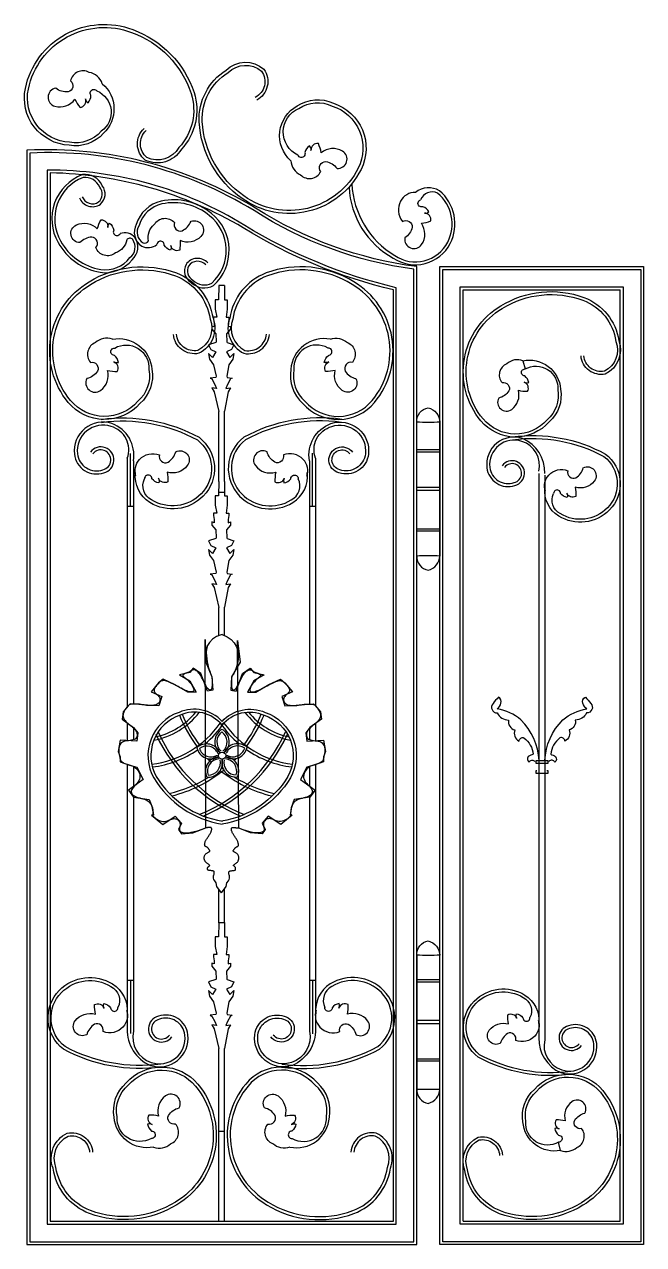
# Model space of a CAD drawing. Header units: metres. Extents: x 45698 to 47828, y 18250 to 20346.
# Drawn here: x 46764 to 47828, y 18250 to 20346 of the extents above; entities that cross this region are included whole.
import ezdxf

# ---------------------------------------------------------------- set-up
doc = ezdxf.new("R2010")
doc.units = ezdxf.units.M
for name, color, linetype in [('3', 3, 'Continuous'), ('4', 4, 'Continuous'), ('7', 7, 'Continuous'), ('BH', 3, 'Continuous')]:
    doc.layers.add(name, color=color, linetype=linetype)

msp = doc.modelspace()

# ---------------------------------------------------------------- linework, layer by layer
at = {"layer": '3'}
for p, q in [((47108, 19897.2), (47098, 19897.06)), ((47620.61, 19768.03), (47624.4, 19753.8)), ((47098, 19560.46), (47098, 19680.83)), ((47108, 19560.46), (47108, 19681.1)), ((46940.67, 19600.5), (46940.67, 19173.45)), ((47264.12, 19600.5), (47264.12, 19174.98)), ((47478, 19614.64), (47438, 19614.64)), ((47478, 19610.9), (47438, 19610.9)), ((46951.17, 19596.23), (46951.17, 19178.15)), ((47253.62, 19596.23), (47253.62, 19178.15)), ((47648, 19574.44), (47648, 19059)), ((47658, 19571.25), (47658, 19059)), ((47108, 19541.82), (47098, 19541.82)), ((47478, 19550.45), (47438, 19550.45)), ((47478, 19544.83), (47438, 19544.83)), ((46951.17, 19517.6), (46940.67, 19517.6)), ((47264.12, 19517.6), (47253.62, 19517.6)), ((47478, 19478.76), (47438, 19478.76)), ((47478, 19475.02), (47438, 19475.02)), ((47098, 19295.64), (47098, 19344.23)), ((47108, 19295.86), (47108, 19344.5)), ((46940.67, 19146.08), (46940.67, 19115)), ((46951.17, 19137.13), (46951.17, 19116.75)), ((47264.12, 19144.89), (47264.12, 19115.19)), ((47253.62, 19135.82), (47253.62, 19117.19)), ((46940.67, 19074.71), (46940.67, 18620.32)), ((47264.12, 19074.26), (47264.12, 18620.32)), ((47648, 19080.13), (47648, 18604.89)), ((47658, 19080.13), (47658, 18601.24)), ((46951.17, 19070.96), (46951.17, 19035.3)), ((47253.62, 19070.21), (47253.62, 19036.78)), ((46951.17, 19021.43), (46951.17, 18616.5)), ((47253.62, 19020.53), (47253.62, 18616.5)), ((47098, 18802.66), (47098, 18860.15)), ((47108, 18802.66), (47108, 18861.1)), ((47108, 18802.66), (47108, 18861.1)), ((47108, 18802.66), (47098, 18802.66)), ((46951.17, 18703.23), (46940.67, 18703.23)), ((47264.12, 18703.23), (47253.62, 18703.23)), ((47478, 18704.31), (47438, 18704.31)), ((47478, 18700.56), (47438, 18700.56)), ((47478, 18634.5), (47438, 18634.5)), ((47478, 18628.88), (47438, 18628.88)), ((47098, 18289.66), (47098, 18586.44)), ((47108, 18289.66), (47108, 18586.71)), ((47478, 18568.43), (47438, 18568.43)), ((47478, 18564.68), (47438, 18564.68)), ((47108, 18444.13), (47098, 18444.13)), ((47685.39, 18411.29), (47681.6, 18425.53))]:
    msp.add_line(p, q, dxfattribs=at)
for points in [[(46897.62, 20243.86, -0.45), (46899.65, 20158.62, -0.26), (46840.9, 20138.11, -0.46), (46765.53, 20235.74, -0.46), (46949.97, 20336.75, -0.23), (47055.45, 20228.63, -0.27), (47033.67, 20131.11, -0.39), (46971.31, 20112.58, -0.45), (46969.51, 20167.08)], [(46888.4, 20231.43, -0.6), (46895.88, 20162.29, -0.27), (46841.51, 20143.34, -0.46), (46770.67, 20234.69, -0.46), (46948.13, 20331.83, -0.23), (47050.45, 20227.02, -0.27), (47029.41, 20134.24, -0.39), (46974.18, 20117.02, -0.45), (46973.11, 20163.25, -0.45)], [(47221.77, 20111.55, -0.52), (47232.8, 20205.72, -0.26), (47294.86, 20210.33, -0.46), (47342.4, 20096.52, -0.46), (47138.1, 20046.68, -0.23), (47064.2, 20178.42, -0.27), (47110.48, 20266.98, -0.39), (47175.51, 20268.73, -0.45), (47163.14, 20215.63)], [(47233.88, 20121.17, -0.65), (47235.5, 20201.21, -0.27), (47292.92, 20205.44, -0.46), (47337.7, 20098.86, -0.46), (47141.15, 20050.96, -0.23), (47069.44, 20178.68, -0.27), (47113.77, 20262.85, -0.39), (47171.58, 20265.19, -0.45), (47160.65, 20220.26, -0.45)], [(46897.62, 20243.86, 0.28), (46875.04, 20263.16, 0.51), (46843.15, 20248.7, -0.62), (46839.06, 20229.68, -0.18), (46817.58, 20236.02, 0.8), (46816.18, 20204.98, 0.31), (46850.67, 20217.03, 0.05), (46859.57, 20202.98, 0.46), (46868.79, 20217.71, 0.22), (46873.17, 20211.02, 0.18), (46878.26, 20223.89, -1.02), (46888.4, 20231.43)], [(47221.77, 20111.55, 0.28), (47238.59, 20087.07, 0.51), (47273.12, 20092.78, -0.62), (47282, 20110.09, -0.18), (47301.11, 20098.41, 0.8), (47310.49, 20128.03, 0.31), (47274.06, 20125.31, 0.05), (47269.09, 20141.19, 0.46), (47256.38, 20129.35, 0.22), (47253.88, 20136.95, 0.18), (47245.64, 20125.83, -1.02), (47233.88, 20121.17)], [(46858.54, 20047.99, 0.49), (46894.51, 20036.86, 0.4), (46897.66, 20068.52, 0.34), (46863.42, 20087.57, 0.46), (46821.73, 19971.17, 0.23), (46894.22, 19919.85, 0.27), (46948.85, 19941.47, 0.39), (46953.87, 19979.39, 0.31), (46928.61, 19986.44)], [(46863.23, 20049.72, 0.49), (46891.42, 20040.79, 0.4), (46893.33, 20065.93, 0.34), (46864.66, 20082.69, 0.46), (46826.08, 19973.63, 0.23), (46894.99, 19924.79, 0.27), (46945.27, 19945.01, 0.4), (46949.98, 19976.24, 0.48), (46939.65, 19975.61, 0.22)], [(47321.74, 20066.04, 0.26), (47397.72, 19944.34, 0.45), (47495.73, 19969.47, 0.35), (47477.19, 20059.9, 0.31), (47435.95, 20057.2)], [(47326.64, 20071.83, 0.25), (47400.54, 19948.46, 0.45), (47491.28, 19971.75, 0.35), (47474, 20056.05, 0.43), (47444.74, 20044.47)], [(47079.18, 19935.95, 0.49), (47041.63, 19933.17, 0.4), (47050.26, 19902.54, 0.34), (47089.1, 19897.32, 0.46), (47085.38, 20020.91, 0.23), (46999.16, 20042.19, 0.27), (46956.2, 20002.11, 0.39), (46965.38, 19964.98, 0.31), (46991.47, 19967.65)], [(47075.44, 19932.63, 0.49), (47045.95, 19930.64, 0.4), (47053.35, 19906.53, 0.34), (47086.17, 19901.41, 0.46), (47082.23, 20017.03, 0.23), (47000.24, 20037.31, 0.27), (46960.82, 20000.12, 0.42), (46968.02, 19970.28, 0.39), (46977.23, 19973.69, 0.22)], [(47435.95, 20057.2, 0.28), (47410.41, 20042.03, 0.31), (47413.82, 20007.19, -0.62), (47430.51, 19997.19, -0.18), (47417.6, 19978.9, 0.8), (47446.54, 19967.58, 0.31), (47446.23, 20004.11, 0.05), (47462.4, 20008.02, 0.46), (47451.43, 20021.49, 0.22), (47459.17, 20023.48, 0.18), (47448.62, 20032.44, -1.02), (47444.74, 20044.47)], [(46939.65, 19975.61, -0.28), (46920.37, 19953.02, -0.51), (46886.61, 19962.3, 0.62), (46879.6, 19980.45, 0.18), (46859.37, 19970.84, -0.8), (46853.14, 20001.27, -0.31), (46889.09, 19994.76, -0.05), (46895.68, 20010.03, -0.46), (46907.09, 19996.93, -0.22), (46910.37, 20004.22, -0.18), (46917.41, 19992.3, 1.02), (46928.61, 19986.44)], [(46977.23, 19973.69, -0.28), (46986.93, 20001.77, -0.51), (47021.74, 20005.46, 0.62), (47034.9, 19991.13, 0.18), (47050.22, 20007.46, -0.8), (47067.14, 19981.41, -0.31), (47031.3, 19974.34, -0.05), (47030.74, 19957.72, -0.46), (47015.33, 19965.74, -0.22), (47014.94, 19957.76, -0.18), (47004.04, 19966.28, 1.02), (46991.47, 19967.65)], [(46915.03, 19804.76, -0.45), (46982.99, 19753.27, -0.26), (46962.46, 19694.53, -0.46), (46839.13, 19696.35, -0.46), (46874.95, 19903.56, -0.23), (47025.23, 19918.77, -0.27), (47087.97, 19841, -0.39), (47063.64, 19780.67, -0.45), (47019.88, 19813.2)], [(46919.02, 19789.81, -0.6), (46977.78, 19752.6, -0.27), (46958.75, 19698.26, -0.46), (46843.16, 19699.72, -0.46), (46877.65, 19899.06, -0.23), (47023.38, 19913.85, -0.27), (47082.87, 19839.62, -0.39), (47061.96, 19785.68, -0.45), (47025.11, 19813.63, -0.45)], [(47289.76, 19804.76, 0.45), (47221.8, 19753.27, 0.26), (47242.34, 19694.53, 0.46), (47365.66, 19696.35, 0.46), (47329.84, 19903.56, 0.23), (47179.56, 19918.77, 0.27), (47116.82, 19841, 0.39), (47141.16, 19780.67, 0.45), (47184.91, 19813.2)], [(47285.77, 19789.81, 0.6), (47227.01, 19752.6, 0.27), (47246.05, 19698.26, 0.46), (47361.64, 19699.72, 0.46), (47327.14, 19899.06, 0.23), (47181.41, 19913.85, 0.27), (47121.92, 19839.62, 0.39), (47142.84, 19785.68, 0.45), (47179.68, 19813.63, 0.45)], [(47620.61, 19768.03, -0.45), (47685.33, 19719, -0.26), (47665.77, 19663.05, -0.46), (47548.32, 19664.79, -0.46), (47582.43, 19862.14, -0.23), (47725.56, 19876.62, -0.27), (47785.31, 19802.55, -0.39), (47762.13, 19745.09, -0.45), (47720.46, 19776.08)], [(47624.4, 19753.8, -0.6), (47680.37, 19718.36, -0.27), (47662.24, 19666.61, -0.46), (47552.15, 19668, -0.46), (47585.01, 19857.85, -0.23), (47723.79, 19871.94, -0.27), (47780.45, 19801.24, -0.39), (47760.53, 19749.87, -0.45), (47725.44, 19776.48, -0.45)], [(46915.03, 19804.76, 0.28), (46885.87, 19799.1, 0.51), (46877.33, 19765.16, -0.62), (46889.66, 19750.11, -0.18), (46871.33, 19737.25, 0.8), (46894.74, 19716.83, 0.31), (46906.79, 19751.32, 0.05), (46923.33, 19749.54, 0.46), (46917.55, 19765.91, 0.22), (46925.51, 19765.18, 0.18), (46918.6, 19777.17, -1.02), (46919.02, 19789.81)], [(47289.76, 19804.76, -0.28), (47318.92, 19799.1, -0.51), (47327.47, 19765.16, 0.62), (47315.13, 19750.11, 0.18), (47333.46, 19737.25, -0.8), (47310.05, 19716.83, -0.31), (47298, 19751.32, -0.05), (47281.47, 19749.54, -0.46), (47287.25, 19765.91, -0.22), (47279.28, 19765.18, -0.18), (47286.19, 19777.17, 1.02), (47285.77, 19789.81)], [(47620.61, 19768.03, 0.28), (47592.83, 19762.65, 0.51), (47584.7, 19730.32, -0.62), (47596.44, 19715.99, -0.18), (47578.99, 19703.74, 0.8), (47601.28, 19684.29, 0.31), (47612.76, 19717.14, 0.05), (47628.51, 19715.44, 0.46), (47623, 19731.04, 0.22), (47630.58, 19730.34, 0.18), (47624.01, 19741.76, -1.02), (47624.4, 19753.8)], [(46951.17, 19596.23, 0.36), (46914.23, 19660.02, 0.55), (46849.7, 19607.43, 0.48), (46900.37, 19575.6, 1.42), (46877.21, 19611.09, 1.42)], [(46895.66, 19667.25, -0.16), (47064.05, 19636.37, -0.45), (47071.23, 19535.44, -0.35), (46979.58, 19524.4, -0.29), (46954.73, 19575.7)], [(46896.42, 19662.06, -0.16), (47061.17, 19631.96, -0.45), (47067.48, 19539.12, -0.35), (46982.35, 19528.86, -0.41), (46970.35, 19565.07, -0.29)], [(47309.13, 19667.25, 0.16), (47140.74, 19636.37, 0.45), (47133.57, 19535.44, 0.35), (47225.21, 19524.4, 0.29), (47250.06, 19575.7)], [(47308.37, 19662.06, 0.16), (47143.62, 19631.96, 0.45), (47137.31, 19539.12, 0.35), (47222.44, 19528.86, 0.41), (47234.44, 19565.07, 0.29)], [(47253.62, 19596.23, -0.36), (47290.56, 19660.02, -0.55), (47355.09, 19607.43, -0.48), (47304.42, 19575.6, -1.42), (47327.58, 19611.09, -1.42)], [(46940.67, 19600.5, 0.44), (46912.82, 19654.96, 0.55), (46854.91, 19608.03, 0.48), (46898.91, 19580.65, 1.43), (46881.39, 19607.92, 1.43)], [(47264.12, 19600.5, -0.44), (47291.97, 19654.96, -0.55), (47349.88, 19608.03, -0.48), (47305.88, 19580.65, -1.43), (47323.4, 19607.92, -1.43)], [(47658, 19574.44, 0.31), (47620.13, 19634.27, 0.55), (47558.67, 19584.18, 0.48), (47606.93, 19553.87, 1.42), (47584.87, 19587.67, 1.42)], [(47648, 19578.08, 0.39), (47618.79, 19629.45, 0.55), (47563.64, 19584.75, 0.48), (47605.54, 19558.68, 1.43), (47588.85, 19584.64, 1.43)], [(47602.15, 19637.08, -0.16), (47762.53, 19607.66, -0.45), (47769.36, 19511.54, -0.35), (47682.08, 19501.03, -0.29), (47658.42, 19549.88)], [(47602.88, 19632.13, -0.16), (47759.78, 19603.47, -0.45), (47765.8, 19515.04, -0.35), (47684.72, 19505.28, -0.41), (47673.29, 19539.77, -0.29)], [(46955.49, 19569.39, -0.28), (46961.8, 19598.42, -0.31), (46995.93, 19606.21, 0.62), (47010.69, 19593.54, 0.18), (47023.96, 19611.57, -0.8), (47043.85, 19587.71, -0.31), (47009.11, 19576.44, -0.05), (47010.52, 19559.87, -0.46), (46994.27, 19566.01, -0.22), (46994.83, 19558.04, -0.18), (46982.99, 19565.21, 1.02), (46970.35, 19565.07)], [(47249.3, 19569.39, 0.28), (47242.99, 19598.42, 0.31), (47208.86, 19606.21, -0.62), (47194.1, 19593.54, -0.18), (47180.83, 19611.57, 0.8), (47160.94, 19587.71, 0.31), (47195.69, 19576.44, 0.05), (47194.28, 19559.87, 0.46), (47210.52, 19566.01, 0.22), (47209.96, 19558.04, 0.18), (47221.8, 19565.21, -1.02), (47234.44, 19565.07)], [(47659.14, 19543.88, -0.28), (47665.15, 19571.52, -0.31), (47697.65, 19578.94, 0.62), (47711.71, 19566.87, 0.18), (47724.35, 19584.05, -0.8), (47743.29, 19561.33, -0.31), (47710.2, 19550.59, -0.05), (47711.54, 19534.81, -0.46), (47696.07, 19540.66, -0.22), (47696.6, 19533.06, -0.18), (47685.33, 19539.89, 1.02), (47673.29, 19539.77)], [(47648.34, 19081.39, 0.19), (47617.12, 19150.96, 0.15), (47576.36, 19169.72, 0.16), (47582.79, 19179.74, 0.4), (47578.62, 19189.94, 0.03), (47569.18, 19179.2, 0.67), (47576.56, 19163.05, 0.28), (47596.06, 19150.6, 0.42), (47606.66, 19133.8, 0.39), (47613.99, 19114.65, -0.52), (47622.44, 19120.07, -0.21), (47638.22, 19092.02, 0.05), (47629.82, 19088.03, 0.41), (47631.28, 19078.13, -0.57), (47641.23, 19079.49)], [(47658.24, 19081.39, -0.19), (47689.45, 19150.96, -0.15), (47730.21, 19169.72, -0.16), (47723.79, 19179.74, -0.4), (47727.96, 19189.94, -0.03), (47737.39, 19179.2, -0.67), (47730.01, 19163.05, -0.28), (47710.52, 19150.6, -0.42), (47699.91, 19133.8, -0.39), (47692.59, 19114.65, 0.52), (47684.14, 19120.07, 0.21), (47668.36, 19092.02, -0.05), (47676.75, 19088.03, -0.41), (47675.3, 19078.13, 0.57), (47665.34, 19079.49)], [(47103.6, 19148.45, 0.32), (47029.58, 19163.82, 0.47), (46986.2, 19051.2, 0.22), (47103.6, 18972.06, 0.2)], [(47103.43, 19142.02, 0.34), (47031.41, 19159.16, 0.47), (46990.53, 19053.69, 0.22), (47104.35, 18977, 0.22)], [(47103.43, 19142.02, -0.34), (47175.78, 19159.16, -0.47), (47216.66, 19053.69, -0.22), (47102.85, 18977, -0.22)], [(47103.6, 19148.45, -0.32), (47177.61, 19163.82, -0.47), (47220.99, 19051.2, -0.22), (47103.6, 18972.06, -0.2)], [(46999.31, 18554.55, -0.16), (46830.92, 18585.44, -0.45), (46823.74, 18686.37, -0.35), (46915.39, 18697.4, -0.29), (46940.24, 18646.11)], [(46998.55, 18559.74, -0.16), (46833.8, 18589.84, -0.45), (46827.49, 18682.69, -0.35), (46912.62, 18692.94, -0.41), (46924.62, 18656.73, -0.29)], [(47205.48, 18554.55, 0.16), (47373.87, 18585.44, 0.45), (47381.05, 18686.37, 0.35), (47289.4, 18697.4, 0.29), (47264.56, 18646.11)], [(47206.24, 18559.74, 0.16), (47370.99, 18589.84, 0.45), (47377.31, 18682.69, 0.35), (47292.17, 18692.94, 0.41), (47280.17, 18656.73, 0.29)], [(47703.85, 18542.24, -0.16), (47543.47, 18571.66, -0.45), (47536.64, 18667.79, -0.35), (47623.92, 18678.29, -0.29), (47647.59, 18629.44)], [(47703.12, 18547.19, -0.16), (47546.22, 18575.86, -0.45), (47540.2, 18664.28, -0.35), (47621.28, 18674.05, -0.41), (47632.71, 18639.56, -0.29)], [(46939.48, 18652.41, -0.28), (46933.17, 18623.38, -0.31), (46899.04, 18615.6, 0.62), (46884.28, 18628.26, 0.18), (46871.01, 18610.23, -0.8), (46851.12, 18634.09, -0.31), (46885.87, 18645.36, -0.05), (46884.45, 18661.94, -0.46), (46900.7, 18655.79, -0.22), (46900.14, 18663.77, -0.18), (46911.98, 18656.6, 1.02), (46924.62, 18656.73)], [(47265.32, 18652.41, 0.28), (47271.62, 18623.38, 0.31), (47305.75, 18615.6, -0.62), (47320.52, 18628.26, -0.18), (47333.79, 18610.23, 0.8), (47353.68, 18634.09, 0.31), (47318.93, 18645.36, 0.05), (47320.34, 18661.94, 0.46), (47304.09, 18655.79, 0.22), (47304.65, 18663.77, 0.18), (47292.82, 18656.6, -1.02), (47280.17, 18656.73)], [(46940.67, 18620.32, 0.31), (46980.44, 18557.5, 0.55), (47044.97, 18610.1, 0.48), (46994.3, 18641.92, 1.42), (47017.46, 18606.43, 1.42)], [(46951.17, 18616.5, 0.39), (46981.85, 18562.56, 0.55), (47039.76, 18609.49, 0.48), (46995.76, 18636.87, 1.43), (47013.28, 18609.61, 1.43)], [(47264.12, 18620.32, -0.31), (47224.35, 18557.5, -0.55), (47159.82, 18610.1, -0.48), (47210.5, 18641.92, -1.42), (47187.34, 18606.43, -1.42)], [(47253.62, 18616.5, -0.39), (47222.94, 18562.56, -0.55), (47165.04, 18609.49, -0.48), (47209.03, 18636.87, -1.43), (47191.52, 18609.61, -1.43)], [(47646.86, 18635.45, -0.28), (47640.86, 18607.8, -0.31), (47608.35, 18600.39, 0.62), (47594.29, 18612.45, 0.18), (47581.65, 18595.27, -0.8), (47562.71, 18618, -0.31), (47595.8, 18628.74, -0.05), (47594.46, 18644.52, -0.46), (47609.93, 18638.67, -0.22), (47609.4, 18646.26, -0.18), (47620.67, 18639.43, 1.02), (47632.71, 18639.56)], [(47648, 18604.89, 0.31), (47685.87, 18545.06, 0.55), (47747.33, 18595.15, 0.48), (47699.07, 18625.46, 1.42), (47721.13, 18591.66, 1.42)], [(47658, 18601.24, 0.39), (47687.22, 18549.88, 0.55), (47742.37, 18594.57, 0.48), (47700.46, 18620.65, 1.43), (47717.15, 18594.68, 1.43)], [(46985.99, 18417.05, -0.45), (46918.03, 18468.53, -0.26), (46938.56, 18527.28, -0.46), (47061.89, 18525.45, -0.46), (47026.07, 18318.24, -0.23), (46875.79, 18303.04, -0.27), (46813.05, 18380.8, -0.39), (46837.38, 18441.13, -0.45), (46881.14, 18408.6)], [(47220.02, 18417.05, 0.45), (47287.98, 18468.53, 0.26), (47267.44, 18527.28, 0.46), (47144.11, 18525.45, 0.46), (47179.93, 18318.24, 0.23), (47330.21, 18303.04, 0.27), (47392.95, 18380.8, 0.39), (47368.62, 18441.13, 0.45), (47324.86, 18408.6)], [(46982, 18431.99, -0.6), (46923.24, 18469.2, -0.27), (46942.27, 18523.55, -0.46), (47057.86, 18522.08, -0.46), (47023.37, 18322.74, -0.23), (46877.64, 18307.95, -0.27), (46818.15, 18382.18, -0.39), (46839.06, 18436.12, -0.45), (46875.91, 18408.17, -0.45)], [(47224, 18431.99, 0.6), (47282.76, 18469.2, 0.27), (47263.73, 18523.55, 0.46), (47148.14, 18522.08, 0.46), (47182.64, 18322.74, 0.23), (47328.36, 18307.95, 0.27), (47387.85, 18382.18, 0.39), (47366.94, 18436.12, 0.45), (47330.09, 18408.17, 0.45)], [(47685.39, 18411.29, -0.45), (47620.67, 18460.32, -0.26), (47640.23, 18516.27, -0.46), (47757.68, 18514.54, -0.46), (47723.57, 18317.19, -0.23), (47580.45, 18302.71, -0.27), (47520.69, 18376.77, -0.39), (47543.87, 18434.23, -0.45), (47585.54, 18403.25)], [(47681.6, 18425.53, -0.6), (47625.64, 18460.96, -0.27), (47643.77, 18512.72, -0.46), (47753.85, 18511.33, -0.46), (47721, 18321.48, -0.23), (47582.21, 18307.39, -0.27), (47525.55, 18378.08, -0.39), (47545.47, 18429.45, -0.45), (47580.56, 18402.84, -0.45)], [(46985.99, 18417.05, 0.28), (47015.15, 18422.7, 0.51), (47023.69, 18456.65, -0.62), (47011.36, 18471.69, -0.18), (47029.69, 18484.56, 0.8), (47006.28, 18504.97, 0.31), (46994.23, 18470.49, 0.05), (46977.69, 18472.27, 0.46), (46983.47, 18455.89, 0.22), (46975.51, 18456.63, 0.18), (46982.42, 18444.63, -1.02), (46982, 18431.99)], [(47220.02, 18417.05, -0.28), (47190.85, 18422.7, -0.51), (47182.31, 18456.65, 0.62), (47194.64, 18471.69, 0.18), (47176.31, 18484.56, -0.8), (47199.73, 18504.97, -0.31), (47211.77, 18470.49, -0.05), (47228.31, 18472.27, -0.46), (47222.53, 18455.89, -0.22), (47230.49, 18456.63, -0.18), (47223.59, 18444.63, 1.02), (47224, 18431.99)], [(47685.39, 18411.29, 0.28), (47713.17, 18416.68, 0.51), (47721.31, 18449.01, -0.62), (47709.56, 18463.33, -0.18), (47727.02, 18475.59, 0.8), (47704.72, 18495.03, 0.31), (47693.25, 18462.19, 0.05), (47677.5, 18463.88, 0.46), (47683, 18448.28, 0.22), (47675.42, 18448.98, 0.18), (47681.99, 18437.56, -1.02), (47681.6, 18425.53)]]:
    msp.add_lwpolyline(points, format="xyb", dxfattribs=at)
for points in [[(46773, 20124.75), (46773, 18254.66), (47433, 18254.66), (47433, 19925.28, -0.11), (47158.49, 20025.89, 0.15)], [(46803, 20095.37), (46803, 18284.66), (47403, 18284.66), (47403, 19893.31, -0.08), (47142.64, 20000.42, 0.14)]]:
    msp.add_lwpolyline(points, format="xyb", close=True, dxfattribs=at)
for points in [[(47483, 18254.66), (47483, 19924.66), (47823, 19924.66), (47823, 18254.66)], [(47513, 18284.66), (47513, 19894.66), (47793, 19894.66), (47793, 18284.66)]]:
    msp.add_lwpolyline(points, close=True, dxfattribs=at)
for points in [[(47098, 19897.06), (47097.49, 19872.63), (47091.55, 19872.63), (47091.55, 19869.9), (47091.55, 19856.25), (47094.64, 19842.6), (47088.81, 19842.6), (47088.81, 19838.5), (47090.18, 19831.68), (47090.18, 19826.22), (47086.08, 19827.58), (47086.08, 19822.12), (47092.91, 19813.93), (47093.28, 19800.28), (47093.28, 19800.28), (47093.05, 19799.37), (47080.39, 19795.28), (47084.49, 19787.09), (47092.68, 19782.99), (47087.22, 19773.44), (47080.39, 19780.26), (47081.75, 19770.71), (47088.59, 19761.15), (47093.28, 19741.58), (47093.05, 19739.31), (47083.12, 19737.94), (47085.85, 19736.58), (47091.32, 19727.02), (47094.05, 19720.2), (47094.05, 19720.2), (47085.85, 19721.56), (47089.95, 19714.74), (47098, 19680.83)], [(47108, 19897.2), (47107.77, 19872.63), (47112.5, 19872.63), (47112.5, 19869.9), (47112.5, 19856.25), (47110.65, 19842.6), (47115.23, 19842.6), (47115.23, 19838.5), (47113.87, 19831.68), (47113.87, 19826.22), (47117.97, 19827.58), (47117.97, 19822.12), (47111.14, 19813.93), (47112.01, 19800.28), (47112.01, 19800.28), (47112.24, 19799.37), (47123.66, 19795.28), (47119.56, 19787.09), (47111.36, 19782.99), (47116.83, 19773.44), (47123.66, 19780.26), (47122.29, 19770.71), (47115.46, 19761.15), (47112.01, 19741.58), (47112.24, 19739.31), (47120.93, 19737.94), (47118.2, 19736.58), (47112.73, 19727.02), (47110, 19720.2), (47110, 19720.2), (47118.2, 19721.56), (47114.1, 19714.74), (47108, 19681.1)], [(47098, 19560.46), (47097.49, 19536.03), (47091.55, 19536.03), (47091.55, 19533.3), (47091.55, 19519.65), (47094.64, 19506), (47088.81, 19506), (47088.81, 19501.91), (47090.18, 19495.08), (47090.18, 19489.62), (47086.08, 19490.99), (47086.08, 19485.53), (47092.91, 19477.34), (47093.28, 19463.68), (47093.28, 19463.68), (47093.05, 19462.77), (47080.39, 19458.68), (47084.49, 19450.49), (47092.68, 19446.39), (47087.22, 19436.84), (47080.39, 19443.66), (47081.75, 19434.11), (47088.59, 19424.55), (47093.28, 19404.99), (47093.05, 19402.71), (47083.12, 19401.35), (47085.85, 19399.98), (47091.32, 19390.43), (47094.05, 19383.6), (47094.05, 19383.6), (47085.85, 19384.97), (47089.95, 19378.14), (47098, 19344.23)], [(47108, 19560.6), (47107.77, 19536.03), (47112.5, 19536.03), (47112.5, 19533.3), (47112.5, 19519.65), (47110.65, 19506), (47115.23, 19506), (47115.23, 19501.91), (47113.87, 19495.08), (47113.87, 19489.62), (47117.97, 19490.99), (47117.97, 19485.53), (47111.14, 19477.34), (47112.01, 19463.68), (47112.01, 19463.68), (47112.24, 19462.77), (47123.66, 19458.68), (47119.56, 19450.49), (47111.36, 19446.39), (47116.83, 19436.84), (47123.66, 19443.66), (47122.29, 19434.11), (47115.46, 19424.55), (47112.01, 19404.99), (47112.24, 19402.71), (47120.93, 19401.35), (47118.2, 19399.98), (47112.73, 19390.43), (47110, 19383.6), (47110, 19383.6), (47118.2, 19384.97), (47114.1, 19378.14), (47108, 19344.5)], [(47103.67, 19297.93), (47103.67, 19297.93), (47094.1, 19294.06), (47086.98, 19289.43), (47081.98, 19284.2), (47078.77, 19278.58), (47077.02, 19272.72), (47076.4, 19266.83), (47076.57, 19261.08), (47077.21, 19255.66), (47078.02, 19250.7), (47078.94, 19246.24), (47079.91, 19242.26), (47080.91, 19238.75), (47081.89, 19235.69), (47082.82, 19233.06), (47083.67, 19230.86), (47084.38, 19229.07), (47084.95, 19227.66), (47085.38, 19226.56), (47085.7, 19225.67), (47085.92, 19224.89), (47086.07, 19224.13), (47086.18, 19223.3), (47086.26, 19222.3), (47086.35, 19221.04), (47086.45, 19219.45), (47086.55, 19217.6), (47086.62, 19215.56), (47086.65, 19213.42), (47086.61, 19211.26), (47086.48, 19209.18), (47086.23, 19207.25), (47085.84, 19205.57), (47085.29, 19204.2), (47084.6, 19203.18), (47083.77, 19202.54), (47082.83, 19202.28), (47081.79, 19202.44), (47080.67, 19203.04), (47079.47, 19204.09), (47078.22, 19205.62), (47076.93, 19207.62), (47075.61, 19210.03), (47074.25, 19212.73), (47072.85, 19215.62), (47071.42, 19218.59), (47069.96, 19221.55), (47068.47, 19224.4), (47066.95, 19227.02), (47065.4, 19229.33), (47063.84, 19231.33), (47062.29, 19233.02), (47060.77, 19234.41), (47059.29, 19235.5), (47057.87, 19236.3), (47056.53, 19236.83), (47055.28, 19237.09), (47054.14, 19237.09), (47053.08, 19236.86), (47052.06, 19236.45), (47051.04, 19235.9), (47049.99, 19235.24), (47048.86, 19234.53), (47047.62, 19233.78), (47046.23, 19233.05), (47044.68, 19232.37), (47043.04, 19231.73), (47041.4, 19231.1), (47039.84, 19230.47), (47038.48, 19229.81), (47037.38, 19229.11), (47036.66, 19228.35), (47036.4, 19227.5), (47036.66, 19226.56), (47037.4, 19225.5), (47038.52, 19224.33), (47039.95, 19223.05), (47041.59, 19221.64), (47043.38, 19220.1), (47045.23, 19218.43), (47047.05, 19216.62), (47048.77, 19214.68), (47050.34, 19212.65), (47051.73, 19210.58), (47052.91, 19208.55), (47053.84, 19206.59), (47054.48, 19204.77), (47054.81, 19203.15), (47054.77, 19201.77), (47054.36, 19200.7), (47053.59, 19199.91), (47052.49, 19199.41), (47051.1, 19199.18), (47049.44, 19199.21), (47047.56, 19199.47), (47045.49, 19199.97), (47043.25, 19200.69), (47040.88, 19201.61), (47038.4, 19202.7), (47035.84, 19203.93), (47033.21, 19205.27), (47030.54, 19206.68), (47027.84, 19208.13), (47025.15, 19209.59), (47022.48, 19211.03), (47019.86, 19212.41), (47017.29, 19213.7), (47014.81, 19214.89), (47012.43, 19215.95), (47010.16, 19216.86), (47008.03, 19217.58), (47006.05, 19218.11), (47004.24, 19218.42), (47002.61, 19218.48), (47001.14, 19218.31), (46999.78, 19217.91), (46998.52, 19217.31), (46997.31, 19216.52), (46996.11, 19215.55), (46994.9, 19214.42), (46993.64, 19213.14), (46992.32, 19211.72), (46990.98, 19210.2), (46989.7, 19208.6), (46988.55, 19206.96), (46987.61, 19205.31), (46986.95, 19203.68), (46986.63, 19202.1), (46986.73, 19200.6), (46987.29, 19199.19), (46988.24, 19197.87), (46989.46, 19196.6), (46990.86, 19195.35), (46992.31, 19194.09), (46993.72, 19192.79), (46994.97, 19191.43), (46995.96, 19189.96), (46996.61, 19188.37), (46996.89, 19186.7), (46996.85, 19185), (46996.48, 19183.33), (46995.8, 19181.72), (46994.83, 19180.23), (46993.59, 19178.92), (46992.09, 19177.82), (46990.36, 19176.99), (46988.43, 19176.39), (46986.35, 19176), (46984.16, 19175.78), (46981.93, 19175.71), (46979.68, 19175.75), (46977.48, 19175.86), (46975.36, 19176.03), (46973.36, 19176.21), (46971.47, 19176.41), (46969.66, 19176.61), (46967.91, 19176.81), (46966.21, 19177.02), (46964.51, 19177.22), (46962.8, 19177.41), (46961.06, 19177.6), (46959.27, 19177.77), (46957.45, 19177.91), (46955.64, 19178.03), (46953.86, 19178.11), (46952.15, 19178.16), (46950.53, 19178.15), (46949.05, 19178.09), (46947.73, 19177.97), (46946.59, 19177.78), (46945.61, 19177.51), (46944.76, 19177.17), (46944, 19176.74), (46943.29, 19176.22), (46942.61, 19175.6), (46941.92, 19174.88), (46941.19, 19174.05), (46940.39, 19173.12), (46939.54, 19172.07), (46938.65, 19170.94), (46937.76, 19169.73), (46936.89, 19168.44), (46936.05, 19167.1), (46935.28, 19165.7), (46934.6, 19164.26), (46934.03, 19162.8), (46933.59, 19161.3), (46933.33, 19159.78), (46933.26, 19158.22), (46933.4, 19156.64), (46933.8, 19155.04), (46934.47, 19153.4), (46935.45, 19151.74), (46936.74, 19150.05), (46938.29, 19148.34), (46940.05, 19146.64), (46941.94, 19144.95), (46943.9, 19143.29), (46945.85, 19141.68), (46947.75, 19140.11), (46949.51, 19138.62), (46951.09, 19137.21), (46952.48, 19135.86), (46953.69, 19134.55), (46954.73, 19133.26), (46955.6, 19131.97), (46956.3, 19130.66), (46956.86, 19129.31), (46957.26, 19127.9), (46957.52, 19126.41), (46957.61, 19124.88), (46957.48, 19123.35), (46957.12, 19121.87), (46956.47, 19120.46), (46955.5, 19119.19), (46954.19, 19118.08), (46952.49, 19117.17), (46950.4, 19116.51), (46947.99, 19116.02), (46945.36, 19115.63), (46942.62, 19115.28), (46939.86, 19114.88), (46937.19, 19114.37), (46934.71, 19113.67), (46932.51, 19112.71), (46930.69, 19111.43), (46929.23, 19109.89), (46928.08, 19108.13), (46927.22, 19106.23), (46926.61, 19104.24), (46926.22, 19102.23), (46926.02, 19100.27), (46925.95, 19098.41), (46926.01, 19096.7), (46926.15, 19095.14), (46926.36, 19093.71), (46926.63, 19092.38), (46926.92, 19091.13), (46927.21, 19089.95), (46927.5, 19088.8), (46927.74, 19087.68), (46927.95, 19086.57), (46928.13, 19085.46), (46928.34, 19084.36), (46928.6, 19083.29), (46928.96, 19082.24), (46929.46, 19081.23), (46930.14, 19080.26), (46931.02, 19079.34), (46932.15, 19078.48), (46933.49, 19077.66), (46935, 19076.9), (46936.65, 19076.18), (46938.4, 19075.5), (46940.21, 19074.86), (46942.04, 19074.26), (46943.85, 19073.68), (46945.61, 19073.13), (46947.32, 19072.57), (46948.98, 19071.96), (46950.59, 19071.26), (46952.17, 19070.44), (46953.7, 19069.45), (46955.2, 19068.26), (46956.67, 19066.83), (46958.1, 19065.14), (46959.43, 19063.2), (46960.6, 19061.07), (46961.55, 19058.79), (46962.2, 19056.39), (46962.5, 19053.93), (46962.36, 19051.44), (46961.74, 19048.96), (46960.59, 19046.53), (46959.01, 19044.16), (46957.15, 19041.85), (46955.14, 19039.61), (46953.11, 19037.44), (46951.21, 19035.34), (46949.57, 19033.32), (46948.32, 19031.38), (46947.57, 19029.53), (46947.33, 19027.76), (46947.55, 19026.09), (46948.21, 19024.53), (46949.27, 19023.08), (46950.71, 19021.75), (46952.49, 19020.54), (46954.58, 19019.47), (46956.94, 19018.53), (46959.51, 19017.69), (46962.2, 19016.91), (46964.94, 19016.15), (46967.66, 19015.39), (46970.26, 19014.57), (46972.69, 19013.66), (46974.86, 19012.62), (46976.71, 19011.42), (46978.26, 19010.08), (46979.54, 19008.62), (46980.6, 19007.07), (46981.46, 19005.45), (46982.15, 19003.78), (46982.73, 19002.09), (46983.21, 19000.4), (46983.63, 18998.74), (46983.98, 18997.14), (46984.28, 18995.6), (46984.51, 18994.15), (46984.67, 18992.81), (46984.76, 18991.61), (46984.77, 18990.56), (46984.7, 18989.68), (46984.55, 18988.99), (46984.38, 18988.43), (46984.24, 18987.96), (46984.18, 18987.52), (46984.26, 18987.05), (46984.53, 18986.5), (46985.06, 18985.8), (46985.89, 18984.91), (46987.07, 18983.8), (46988.57, 18982.52), (46990.36, 18981.17), (46992.38, 18979.85), (46994.59, 18978.64), (46996.96, 18977.62), (46999.44, 18976.91), (47001.99, 18976.57), (47004.57, 18976.68), (47007.16, 18977.15), (47009.72, 18977.87), (47012.24, 18978.73), (47014.69, 18979.62), (47017.05, 18980.43), (47019.28, 18981.04), (47021.37, 18981.34), (47023.3, 18981.25), (47025.05, 18980.8), (47026.61, 18980.04), (47027.97, 18979.03), (47029.12, 18977.82), (47030.05, 18976.48), (47030.76, 18975.05), (47031.22, 18973.59), (47031.43, 18972.16), (47031.45, 18970.75), (47031.33, 18969.38), (47031.1, 18968.04), (47030.84, 18966.75), (47030.59, 18965.51), (47030.4, 18964.31), (47030.32, 18963.17), (47030.41, 18962.08), (47030.69, 18961.06), (47031.19, 18960.12), (47031.94, 18959.28), (47032.96, 18958.53), (47034.28, 18957.91), (47035.93, 18957.41), (47037.92, 18957.06), (47040.31, 18956.87), (47043.16, 18956.9), (47046.59, 18957.23), (47050.66, 18957.91), (47055.5, 18959.03), (47061.17, 18960.64), (47067.79, 18962.83), (47075.44, 18965.65), (47074.57, 19288.81), (47075.79, 19250.26), (47086.1, 19224.83), (47086.1, 19224.83), (47087.57, 19202.07), (47078.63, 19200.29), (47067.25, 19230.48), (47054.06, 19239.9), (47048.21, 19232.46), (47030.49, 19228.6), (47048.21, 19218.16), (47058.95, 19198.5), (47044.63, 19198.5), (47022.01, 19211.65), (47002.22, 19221.07), (46994.54, 19214.58), (46981.48, 19199.41), (46999.91, 19191.35), (46994.68, 19174.93), (46973.94, 19175.87), (46961.69, 19177.75), (46945.67, 19178.7), (46942.02, 19175.26), (46933.41, 19164.57), (46931.92, 19152.03), (46951.6, 19137.73), (46958.76, 19128.79), (46956.97, 19114.49), (46928.34, 19116.28), (46924.76, 19096.62), (46928.34, 19087.68), (46928.34, 19078.75), (46944.44, 19073.39), (46956.97, 19069.81), (46967.7, 19048.36), (46942.65, 19030.49), (46951.6, 19017.98), (46978.44, 19014.4), (46983.8, 19000.11), (46985.59, 18987.59), (46982.01, 18987.59), (47001.69, 18971.51), (47023.16, 18985.81), (47033.9, 18973.3), (47028.53, 18962.57), (47033.9, 18955.42), (47053.58, 18957.21), (47075.44, 18965.65)], [(47103.67, 19297.93), (47103.67, 19297.93), (47112.54, 19293.69), (47119.37, 19288.83), (47124.4, 19283.5), (47127.89, 19277.86), (47130.07, 19272.07), (47131.18, 19266.28), (47131.47, 19260.66), (47131.19, 19255.35), (47130.53, 19250.5), (47129.61, 19246.12), (47128.5, 19242.19), (47127.26, 19238.71), (47125.97, 19235.67), (47124.7, 19233.06), (47123.52, 19230.86), (47122.49, 19229.07), (47121.68, 19227.66), (47121.07, 19226.56), (47120.62, 19225.67), (47120.31, 19224.89), (47120.1, 19224.13), (47119.97, 19223.3), (47119.87, 19222.3), (47119.79, 19221.04), (47119.69, 19219.45), (47119.59, 19217.6), (47119.51, 19215.56), (47119.48, 19213.42), (47119.53, 19211.26), (47119.66, 19209.18), (47119.91, 19207.25), (47120.3, 19205.57), (47120.85, 19204.2), (47121.54, 19203.18), (47122.36, 19202.54), (47123.3, 19202.28), (47124.34, 19202.44), (47125.47, 19203.04), (47126.67, 19204.09), (47127.91, 19205.62), (47129.2, 19207.62), (47130.53, 19210.03), (47131.89, 19212.73), (47133.29, 19215.62), (47134.71, 19218.59), (47136.17, 19221.55), (47137.67, 19224.4), (47139.19, 19227.02), (47140.73, 19229.33), (47142.29, 19231.33), (47143.84, 19233.02), (47145.37, 19234.41), (47146.85, 19235.5), (47148.27, 19236.3), (47149.61, 19236.83), (47150.85, 19237.09), (47151.99, 19237.09), (47153.05, 19236.86), (47154.08, 19236.45), (47155.1, 19235.9), (47156.15, 19235.24), (47157.28, 19234.53), (47158.52, 19233.78), (47159.9, 19233.05), (47161.45, 19232.37), (47163.1, 19231.73), (47164.74, 19231.1), (47166.29, 19230.47), (47167.66, 19229.81), (47168.75, 19229.11), (47169.48, 19228.35), (47169.74, 19227.5), (47169.47, 19226.56), (47168.74, 19225.5), (47167.62, 19224.33), (47166.19, 19223.05), (47164.54, 19221.64), (47162.75, 19220.1), (47160.91, 19218.43), (47159.09, 19216.62), (47157.37, 19214.68), (47155.8, 19212.65), (47154.4, 19210.58), (47153.22, 19208.55), (47152.3, 19206.59), (47151.65, 19204.77), (47151.33, 19203.15), (47151.36, 19201.77), (47151.78, 19200.7), (47152.55, 19199.91), (47153.65, 19199.41), (47155.04, 19199.18), (47156.69, 19199.21), (47158.57, 19199.47), (47160.65, 19199.97), (47162.89, 19200.69), (47165.26, 19201.61), (47167.74, 19202.7), (47170.3, 19203.93), (47172.93, 19205.27), (47175.6, 19206.68), (47178.29, 19208.13), (47180.98, 19209.59), (47183.65, 19211.03), (47186.28, 19212.41), (47188.84, 19213.7), (47191.33, 19214.89), (47193.71, 19215.95), (47195.98, 19216.86), (47198.11, 19217.58), (47200.09, 19218.11), (47201.9, 19218.42), (47203.53, 19218.48), (47205, 19218.31), (47206.35, 19217.91), (47207.62, 19217.31), (47208.83, 19216.52), (47210.02, 19215.55), (47211.23, 19214.42), (47212.49, 19213.14), (47213.82, 19211.72), (47215.16, 19210.2), (47216.44, 19208.6), (47217.58, 19206.96), (47218.52, 19205.31), (47219.19, 19203.68), (47219.51, 19202.1), (47219.41, 19200.6), (47218.84, 19199.19), (47217.9, 19197.87), (47216.67, 19196.6), (47215.28, 19195.35), (47213.83, 19194.09), (47212.42, 19192.79), (47211.16, 19191.43), (47210.17, 19189.96), (47209.53, 19188.37), (47209.24, 19186.7), (47209.29, 19185), (47209.66, 19183.33), (47210.34, 19181.72), (47211.3, 19180.23), (47212.54, 19178.92), (47214.04, 19177.82), (47215.78, 19176.99), (47217.71, 19176.39), (47219.79, 19176), (47221.97, 19175.78), (47224.21, 19175.71), (47226.45, 19175.75), (47228.66, 19175.86), (47230.78, 19176.03), (47232.78, 19176.21), (47234.67, 19176.41), (47236.48, 19176.61), (47238.22, 19176.81), (47239.93, 19177.02), (47241.63, 19177.22), (47243.33, 19177.41), (47245.08, 19177.6), (47246.87, 19177.77), (47248.69, 19177.91), (47250.5, 19178.03), (47252.28, 19178.11), (47253.99, 19178.16), (47255.6, 19178.15), (47257.09, 19178.09), (47258.41, 19177.97), (47259.55, 19177.78), (47260.53, 19177.51), (47261.38, 19177.17), (47262.14, 19176.74), (47262.84, 19176.22), (47263.52, 19175.6), (47264.21, 19174.88), (47264.94, 19174.05), (47265.75, 19173.12), (47266.6, 19172.07), (47267.48, 19170.94), (47268.38, 19169.73), (47269.25, 19168.44), (47270.09, 19167.1), (47270.86, 19165.7), (47271.54, 19164.26), (47272.11, 19162.8), (47272.54, 19161.3), (47272.81, 19159.78), (47272.88, 19158.22), (47272.73, 19156.64), (47272.34, 19155.04), (47271.66, 19153.4), (47270.69, 19151.74), (47269.4, 19150.05), (47267.84, 19148.34), (47266.09, 19146.64), (47264.2, 19144.95), (47262.24, 19143.29), (47260.28, 19141.68), (47258.39, 19140.11), (47256.62, 19138.62), (47255.04, 19137.21), (47253.65, 19135.86), (47252.44, 19134.55), (47251.41, 19133.26), (47250.54, 19131.97), (47249.83, 19130.66), (47249.28, 19129.31), (47248.87, 19127.9), (47248.61, 19126.41), (47248.53, 19124.88), (47248.65, 19123.35), (47249.02, 19121.87), (47249.67, 19120.46), (47250.63, 19119.19), (47251.95, 19118.08), (47253.64, 19117.17), (47255.74, 19116.51), (47258.15, 19116.02), (47260.78, 19115.63), (47263.52, 19115.28), (47266.28, 19114.88), (47268.95, 19114.37), (47271.43, 19113.67), (47273.62, 19112.71), (47275.44, 19111.43), (47276.91, 19109.89), (47278.06, 19108.13), (47278.91, 19106.23), (47279.52, 19104.24), (47279.91, 19102.23), (47280.12, 19100.27), (47280.18, 19098.41), (47280.13, 19096.7), (47279.99, 19095.14), (47279.77, 19093.71), (47279.51, 19092.38), (47279.22, 19091.13), (47278.92, 19089.95), (47278.64, 19088.8), (47278.39, 19087.68), (47278.19, 19086.57), (47278.01, 19085.46), (47277.8, 19084.36), (47277.54, 19083.29), (47277.17, 19082.24), (47276.67, 19081.23), (47276, 19080.26), (47275.11, 19079.34), (47273.99, 19078.48), (47272.65, 19077.66), (47271.13, 19076.9), (47269.48, 19076.18), (47267.74, 19075.5), (47265.93, 19074.86), (47264.1, 19074.26), (47262.29, 19073.68), (47260.53, 19073.13), (47258.82, 19072.57), (47257.16, 19071.96), (47255.54, 19071.26), (47253.97, 19070.44), (47252.44, 19069.45), (47250.94, 19068.26), (47249.47, 19066.83), (47248.04, 19065.14), (47246.71, 19063.2), (47245.53, 19061.07), (47244.59, 19058.79), (47243.93, 19056.39), (47243.64, 19053.93), (47243.77, 19051.44), (47244.4, 19048.96), (47245.55, 19046.53), (47247.12, 19044.16), (47248.99, 19041.85), (47251, 19039.61), (47253.02, 19037.44), (47254.92, 19035.34), (47256.57, 19033.32), (47257.82, 19031.38), (47258.56, 19029.53), (47258.81, 19027.76), (47258.59, 19026.09), (47257.93, 19024.53), (47256.87, 19023.08), (47255.43, 19021.75), (47253.65, 19020.54), (47251.56, 19019.47), (47249.19, 19018.53), (47246.63, 19017.69), (47243.93, 19016.91), (47241.19, 19016.15), (47238.48, 19015.39), (47235.87, 19014.57), (47233.45, 19013.66), (47231.28, 19012.62), (47229.43, 19011.42), (47227.88, 19010.08), (47226.59, 19008.62), (47225.54, 19007.07), (47224.68, 19005.45), (47223.98, 19003.78), (47223.41, 19002.09), (47222.93, 19000.4), (47222.51, 18998.74), (47222.15, 18997.14), (47221.85, 18995.6), (47221.62, 18994.15), (47221.46, 18992.81), (47221.38, 18991.61), (47221.37, 18990.56), (47221.44, 18989.68), (47221.58, 18988.99), (47221.76, 18988.43), (47221.9, 18987.96), (47221.96, 18987.52), (47221.88, 18987.05), (47221.61, 18986.5), (47221.08, 18985.8), (47220.25, 18984.91), (47219.06, 18983.8), (47217.56, 18982.52), (47215.78, 18981.17), (47213.76, 18979.85), (47211.54, 18978.64), (47209.18, 18977.62), (47206.69, 18976.91), (47204.14, 18976.57), (47201.56, 18976.68), (47198.98, 18977.15), (47196.41, 18977.87), (47193.89, 18978.73), (47191.44, 18979.62), (47189.09, 18980.43), (47186.85, 18981.04), (47184.76, 18981.34), (47182.83, 18981.25), (47181.09, 18980.8), (47179.52, 18980.04), (47178.16, 18979.03), (47177.01, 18977.82), (47176.08, 18976.48), (47175.38, 18975.05), (47174.92, 18973.59), (47174.7, 18972.16), (47174.68, 18970.75), (47174.81, 18969.38), (47175.03, 18968.04), (47175.3, 18966.75), (47175.55, 18965.51), (47175.74, 18964.31), (47175.82, 18963.17), (47175.73, 18962.08), (47175.45, 18961.06), (47174.94, 18960.12), (47174.19, 18959.28), (47173.17, 18958.53), (47171.85, 18957.91), (47170.21, 18957.41), (47168.21, 18957.06), (47165.83, 18956.87), (47163, 18956.89), (47159.65, 18957.18), (47155.71, 18957.8), (47151.1, 18958.81), (47145.77, 18960.27), (47139.62, 18962.23), (47132.6, 18964.76), (47130.24, 19287.6), (47134.77, 19250.26), (47120.03, 19224.83), (47120.03, 19224.83), (47118.56, 19202.07), (47127.51, 19200.29), (47138.88, 19230.48), (47152.08, 19239.9), (47157.92, 19232.46), (47175.64, 19228.6), (47157.92, 19218.16), (47147.19, 19198.5), (47161.5, 19198.5), (47184.13, 19211.65), (47203.92, 19221.07), (47211.6, 19214.58), (47224.65, 19199.41), (47206.23, 19191.35), (47211.46, 19174.93), (47232.19, 19175.87), (47244.45, 19177.75), (47260.47, 19178.7), (47264.12, 19175.26), (47272.72, 19164.57), (47274.22, 19152.03), (47254.54, 19137.73), (47247.38, 19128.79), (47249.17, 19114.49), (47277.8, 19116.28), (47281.37, 19096.62), (47277.8, 19087.68), (47277.8, 19078.75), (47261.69, 19073.39), (47249.17, 19069.81), (47238.44, 19048.36), (47263.48, 19030.49), (47254.54, 19017.98), (47227.7, 19014.4), (47222.33, 19000.11), (47220.54, 18987.59), (47224.12, 18987.59), (47204.44, 18971.51), (47182.97, 18985.81), (47172.24, 18973.3), (47177.6, 18962.57), (47172.24, 18955.42), (47152.56, 18957.21), (47132.6, 18964.76)], [(47102.63, 18854.15), (47094.39, 18864.82), (47093.46, 18871.07), (47090.93, 18874.26), (47089.46, 18877), (47088.81, 18879.35), (47088.75, 18881.38), (47089.06, 18883.12), (47089.49, 18884.65), (47089.86, 18886), (47090.11, 18887.19), (47090.23, 18888.23), (47090.2, 18889.12), (47090.03, 18889.87), (47089.69, 18890.49), (47089.17, 18890.99), (47088.47, 18891.36), (47087.57, 18891.62), (47086.52, 18891.8), (47085.38, 18891.92), (47084.19, 18892.02), (47083, 18892.12), (47081.87, 18892.25), (47080.84, 18892.44), (47079.98, 18892.72), (47079.31, 18893.11), (47078.83, 18893.6), (47078.53, 18894.16), (47078.37, 18894.77), (47078.36, 18895.42), (47078.45, 18896.07), (47078.65, 18896.7), (47078.91, 18897.29), (47079.24, 18897.83), (47079.61, 18898.31), (47080.01, 18898.74), (47080.42, 18899.12), (47080.82, 18899.46), (47081.21, 18899.75), (47081.55, 18900.01), (47081.85, 18900.24), (47082.08, 18900.45), (47082.24, 18900.64), (47082.32, 18900.82), (47082.3, 18901.02), (47082.19, 18901.23), (47081.98, 18901.48), (47081.65, 18901.77), (47081.2, 18902.11), (47080.63, 18902.52), (47079.96, 18903), (47079.21, 18903.53), (47078.42, 18904.11), (47077.62, 18904.74), (47076.82, 18905.41), (47076.06, 18906.12), (47075.37, 18906.86), (47074.76, 18907.63), (47074.25, 18908.42), (47073.82, 18909.25), (47073.48, 18910.1), (47073.21, 18910.97), (47073.03, 18911.88), (47072.92, 18912.81), (47072.89, 18913.76), (47072.92, 18914.75), (47073.03, 18915.74), (47073.23, 18916.73), (47073.51, 18917.7), (47073.89, 18918.64), (47074.37, 18919.53), (47074.96, 18920.35), (47075.66, 18921.1), (47076.47, 18921.76), (47077.36, 18922.33), (47078.29, 18922.85), (47079.22, 18923.31), (47080.1, 18923.74), (47080.89, 18924.15), (47081.56, 18924.56), (47082.06, 18924.98), (47082.37, 18925.43), (47082.49, 18925.89), (47082.45, 18926.38), (47082.28, 18926.89), (47082.01, 18927.41), (47081.66, 18927.93), (47081.26, 18928.47), (47080.83, 18929.01), (47080.4, 18929.55), (47079.97, 18930.08), (47079.53, 18930.59), (47079.09, 18931.08), (47078.64, 18931.53), (47078.18, 18931.94), (47077.71, 18932.3), (47077.24, 18932.6), (47076.74, 18932.85), (47076.25, 18933.04), (47075.77, 18933.22), (47075.31, 18933.41), (47074.88, 18933.64), (47074.5, 18933.92), (47074.18, 18934.29), (47073.92, 18934.76), (47073.75, 18935.37), (47073.65, 18936.09), (47073.64, 18936.91), (47073.71, 18937.82), (47073.86, 18938.79), (47074.09, 18939.82), (47074.4, 18940.88), (47074.79, 18941.95), (47075.26, 18943.03), (47075.8, 18944.11), (47076.4, 18945.2), (47077.06, 18946.29), (47077.75, 18947.38), (47078.48, 18948.49), (47079.22, 18949.6), (47079.97, 18950.73), (47080.73, 18951.87), (47081.47, 18953.01), (47082.19, 18954.16), (47082.87, 18955.29), (47083.51, 18956.42), (47084.08, 18957.52), (47084.59, 18958.6), (47085.01, 18959.64), (47085.34, 18960.65), (47085.58, 18961.6), (47085.72, 18962.49), (47085.77, 18963.31), (47085.72, 18964.05), (47085.58, 18964.7), (47085.34, 18965.25), (47085.01, 18965.69), (47084.59, 18966), (47084.08, 18966.22), (47083.51, 18966.34), (47082.89, 18966.39), (47082.22, 18966.37), (47081.53, 18966.31), (47080.82, 18966.22), (47080.11, 18966.12), (47079.42, 18966.01), (47078.74, 18965.91), (47078.06, 18965.82), (47077.4, 18965.74), (47076.74, 18965.68), (47076.09, 18965.65), (47075.44, 18965.65), (47074.79, 18965.69), (47074.62, 18965.7)], [(47102.63, 18854.15), (47110.88, 18864.82), (47111.81, 18871.07), (47114.34, 18874.26), (47115.81, 18877), (47116.46, 18879.35), (47116.51, 18881.38), (47116.21, 18883.12), (47115.78, 18884.65), (47115.41, 18886), (47115.16, 18887.19), (47115.04, 18888.23), (47115.06, 18889.12), (47115.24, 18889.87), (47115.58, 18890.49), (47116.1, 18890.99), (47116.8, 18891.36), (47117.7, 18891.62), (47118.75, 18891.8), (47119.89, 18891.92), (47121.08, 18892.02), (47122.27, 18892.12), (47123.4, 18892.25), (47124.43, 18892.44), (47125.29, 18892.72), (47125.96, 18893.11), (47126.44, 18893.6), (47126.74, 18894.16), (47126.89, 18894.77), (47126.91, 18895.42), (47126.82, 18896.07), (47126.62, 18896.7), (47126.35, 18897.29), (47126.03, 18897.83), (47125.66, 18898.31), (47125.26, 18898.74), (47124.85, 18899.12), (47124.45, 18899.46), (47124.06, 18899.75), (47123.71, 18900.01), (47123.42, 18900.24), (47123.19, 18900.45), (47123.03, 18900.64), (47122.95, 18900.82), (47122.97, 18901.02), (47123.08, 18901.23), (47123.29, 18901.48), (47123.62, 18901.77), (47124.07, 18902.11), (47124.64, 18902.52), (47125.31, 18903), (47126.06, 18903.53), (47126.84, 18904.11), (47127.65, 18904.74), (47128.45, 18905.41), (47129.21, 18906.12), (47129.9, 18906.86), (47130.5, 18907.63), (47131.02, 18908.42), (47131.45, 18909.25), (47131.79, 18910.1), (47132.05, 18910.97), (47132.24, 18911.88), (47132.35, 18912.81), (47132.38, 18913.76), (47132.35, 18914.75), (47132.23, 18915.74), (47132.04, 18916.73), (47131.76, 18917.7), (47131.38, 18918.64), (47130.9, 18919.53), (47130.31, 18920.35), (47129.61, 18921.1), (47128.8, 18921.76), (47127.91, 18922.33), (47126.98, 18922.85), (47126.05, 18923.31), (47125.17, 18923.74), (47124.38, 18924.15), (47123.71, 18924.56), (47123.21, 18924.98), (47122.9, 18925.43), (47122.78, 18925.89), (47122.82, 18926.38), (47122.98, 18926.89), (47123.26, 18927.41), (47123.61, 18927.93), (47124.01, 18928.47), (47124.43, 18929.01), (47124.87, 18929.55), (47125.3, 18930.08), (47125.74, 18930.59), (47126.18, 18931.08), (47126.63, 18931.53), (47127.09, 18931.94), (47127.55, 18932.3), (47128.03, 18932.6), (47128.52, 18932.85), (47129.02, 18933.04), (47129.5, 18933.22), (47129.96, 18933.41), (47130.39, 18933.64), (47130.77, 18933.92), (47131.09, 18934.29), (47131.34, 18934.76), (47131.52, 18935.37), (47131.61, 18936.09), (47131.63, 18936.91), (47131.56, 18937.82), (47131.41, 18938.79), (47131.18, 18939.82), (47130.87, 18940.88), (47130.48, 18941.95), (47130.01, 18943.03), (47129.47, 18944.11), (47128.86, 18945.2), (47128.21, 18946.29), (47127.52, 18947.38), (47126.79, 18948.49), (47126.05, 18949.6), (47125.29, 18950.73), (47124.54, 18951.87), (47123.8, 18953.01), (47123.08, 18954.16), (47122.4, 18955.29), (47121.76, 18956.42), (47121.19, 18957.52), (47120.68, 18958.6), (47120.26, 18959.64), (47119.93, 18960.65), (47119.69, 18961.6), (47119.55, 18962.49), (47119.5, 18963.31), (47119.55, 18964.05), (47119.69, 18964.7), (47119.93, 18965.25), (47120.26, 18965.69), (47120.68, 18966), (47121.19, 18966.22), (47121.76, 18966.34), (47122.38, 18966.39), (47123.05, 18966.37), (47123.74, 18966.31), (47124.45, 18966.22), (47125.15, 18966.12), (47125.85, 18966.01), (47126.53, 18965.91), (47127.21, 18965.82), (47127.87, 18965.74), (47128.53, 18965.68), (47129.18, 18965.65), (47129.83, 18965.65), (47130.48, 18965.69), (47131.13, 18965.76), (47131.3, 18965.79)], [(47098, 18802.66), (47097.49, 18778.24), (47091.55, 18778.24), (47091.55, 18775.51), (47091.55, 18761.86), (47094.64, 18748.21), (47088.81, 18748.21), (47088.81, 18744.11), (47090.18, 18737.29), (47090.18, 18731.83), (47086.08, 18733.19), (47086.08, 18727.73), (47092.91, 18719.54), (47093.28, 18705.89), (47093.28, 18705.89), (47093.05, 18704.98), (47080.39, 18700.88), (47084.49, 18692.69), (47092.68, 18688.6), (47087.22, 18679.04), (47080.39, 18685.87), (47081.75, 18676.31), (47088.59, 18666.76), (47093.28, 18647.19), (47093.05, 18644.92), (47083.12, 18643.55), (47085.85, 18642.19), (47091.32, 18632.63), (47094.05, 18625.81), (47094.05, 18625.81), (47085.85, 18627.17), (47089.95, 18620.35), (47098, 18586.44)], [(47108, 18802.81), (47107.77, 18778.24), (47112.5, 18778.24), (47112.5, 18775.51), (47112.5, 18761.86), (47110.65, 18748.21), (47115.23, 18748.21), (47115.23, 18744.11), (47113.87, 18737.29), (47113.87, 18731.83), (47117.97, 18733.19), (47117.97, 18727.73), (47111.14, 18719.54), (47112.01, 18705.89), (47112.01, 18705.89), (47112.24, 18704.98), (47123.66, 18700.88), (47119.56, 18692.69), (47111.36, 18688.6), (47116.83, 18679.04), (47123.66, 18685.87), (47122.29, 18676.31), (47115.46, 18666.76), (47112.01, 18647.19), (47112.24, 18644.92), (47120.93, 18643.55), (47118.2, 18642.19), (47112.73, 18632.63), (47110, 18625.81), (47110, 18625.81), (47118.2, 18627.17), (47114.1, 18620.35), (47108, 18586.71)]]:
    msp.add_lwpolyline(points, dxfattribs=at)
msp.add_circle((47103.56, 19089.55), 6.19, dxfattribs=at)
for centre, radius, start, end in [((46962.03, 19243.29), 129.57, 280.76, 322.2), ((46962.03, 19243.29), 124.57, 282.35, 320.7), ((47243.91, 19243.29), 229.57, 201.48, 217.33), ((47243.91, 19243.29), 224.57, 201.47, 217.42), ((46962.03, 19243.29), 224.57, 322.79, 338.53), ((47245.25, 19243.29), 129.57, 217.8, 259.24), ((46962.03, 19243.29), 229.57, 322.91, 338.52), ((47245.25, 19243.29), 124.57, 219.3, 257.65), ((46962.03, 19243.29), 169.57, 277, 324.73), ((46962.03, 19243.29), 174.57, 309.96, 326.07), ((47245.25, 19243.29), 174.57, 213.93, 229.86), ((47245.25, 19243.29), 169.57, 215.27, 263), ((47243.91, 19243.29), 279.57, 204.72, 247.06), ((47243.91, 19243.29), 274.57, 204.22, 248.11), ((46962.03, 19243.29), 274.57, 291.89, 335.78), ((46962.03, 19243.29), 279.57, 292.94, 335.28), ((47115.77, 19113.43), 24.72, 120.38, 229.79), ((47115.77, 19113.43), 21.12, 126.21, 229.79), ((47091.02, 19113.28), 24.72, 310.88, 60.29), ((47091.02, 19113.28), 21.12, 310.88, 54.46), ((46962.03, 19243.29), 174.57, 277.18, 304.71), ((47084.55, 19108.53), 24.72, 192.38, 301.79), ((47077.04, 19084.94), 24.72, 22.88, 132.29), ((47077.04, 19084.94), 21.12, 22.88, 126.46), ((47084.55, 19108.53), 21.12, 198.21, 301.79), ((47130.08, 19085.25), 24.72, 48.38, 157.79), ((47122.3, 19108.75), 24.72, 238.88, 348.29), ((47130.08, 19085.25), 21.12, 54.21, 157.79), ((47122.3, 19108.75), 21.12, 238.88, 342.46), ((47245.25, 19243.29), 174.57, 235.13, 262.82), ((47099.68, 19062.89), 24.72, 94.88, 204.29), ((47079.57, 19077.32), 24.72, 264.38, 13.79), ((47243.91, 19243.29), 229.57, 223.69, 225.64), ((47099.68, 19062.89), 21.12, 94.88, 198.46), ((47079.57, 19077.32), 21.12, 270.21, 13.79), ((47272.04, 19274.06), 269.48, 224.83, 225.59), ((47127.65, 19077.6), 24.72, 166.88, 276.29), ((47127.65, 19077.6), 21.12, 166.88, 270.46), ((47107.71, 19062.94), 21.12, 342.21, 85.79), ((47107.71, 19062.94), 24.72, 336.38, 85.79), ((46933.78, 19274.06), 269.48, 314.63, 315.2), ((46962.03, 19243.29), 229.57, 315.05, 316.31), ((46962.03, 19243.29), 229.57, 283.82, 308.99), ((47243.91, 19243.29), 229.57, 231.32, 256.18), ((46962.03, 19243.29), 224.57, 308.72, 308.87), ((47243.91, 19243.29), 224.57, 231.04, 232), ((47243.91, 19243.29), 224.57, 237.89, 256.95), ((46962.03, 19243.29), 224.57, 283.05, 301.9)]:
    msp.add_arc(centre, radius, start, end, dxfattribs=at)
at = {"layer": '4'}
for p, q in [((46808, 20090.67), (46808, 18289.66)), ((47518, 18289.66), (47518, 19889.66)), ((47518, 19889.66), (47788, 19889.66)), ((47788, 18289.66), (47788, 19889.66)), ((46808, 18289.66), (47398, 18289.66)), ((47518, 18289.66), (47788, 18289.66))]:
    msp.add_line(p, q, dxfattribs=at)
for points in [[(46768, 20129.66), (46768, 18249.66), (47438, 18249.66), (47438, 19929.66, -0.11), (47161.13, 20030.13, 0.15), (46768, 20129.52)], [(47398, 18289.66), (47398, 19889.66, -0.08), (47140.02, 19996.16, 0.13), (46808, 20090.64)], [(47438, 19662.81, -0.37), (47458, 19687.31, -0.31), (47478, 19662.81)], [(47438, 19432.47, 0.37), (47458, 19407.96, 0.31), (47478, 19432.47)], [(47438, 18746.86, -0.37), (47458, 18771.36, -0.31), (47478, 18746.86)], [(47438, 18516.52, 0.37), (47458, 18492.01, 0.31), (47478, 18516.52)]]:
    msp.add_lwpolyline(points, format="xyb", dxfattribs=at)
msp.add_lwpolyline([(47478, 18249.66), (47478, 19929.66), (47828, 19929.66), (47828, 18249.66)], close=True, dxfattribs=at)
for points in [[(47438, 19432.47), (47438, 19662.81, 0.01), (47478, 19662.81), (47478, 19432.47, 0.03)], [(47438, 18746.86), (47438, 18516.52, -0.01), (47478, 18516.52), (47478, 18746.86, -0.03)]]:
    msp.add_lwpolyline(points, format="xyb", close=True, dxfattribs=at)
at = {"layer": '7'}
msp.add_lwpolyline([(47663.43, 19076.06), (47643.15, 19076.06), (47643.15, 19081.1), (47663.43, 19081.1)], close=True, dxfattribs=at)
msp.add_lwpolyline([(47661.9, 19064.04), (47663.43, 19064.04), (47663.43, 19059), (47643.15, 19059), (47643.15, 19064.04), (47644.62, 19064.04)], dxfattribs=at)
at = {"layer": 'BH'}
for p, q in [((46945.92, 19517.6), (46945.92, 19608.66)), ((47258.87, 19517.6), (47258.87, 19609.21)), ((46945.92, 18703.23), (46945.92, 18612.17)), ((47258.87, 18703.23), (47258.87, 18611.62))]:
    msp.add_line(p, q, dxfattribs=at)

doc.saveas('drawing.dxf')
